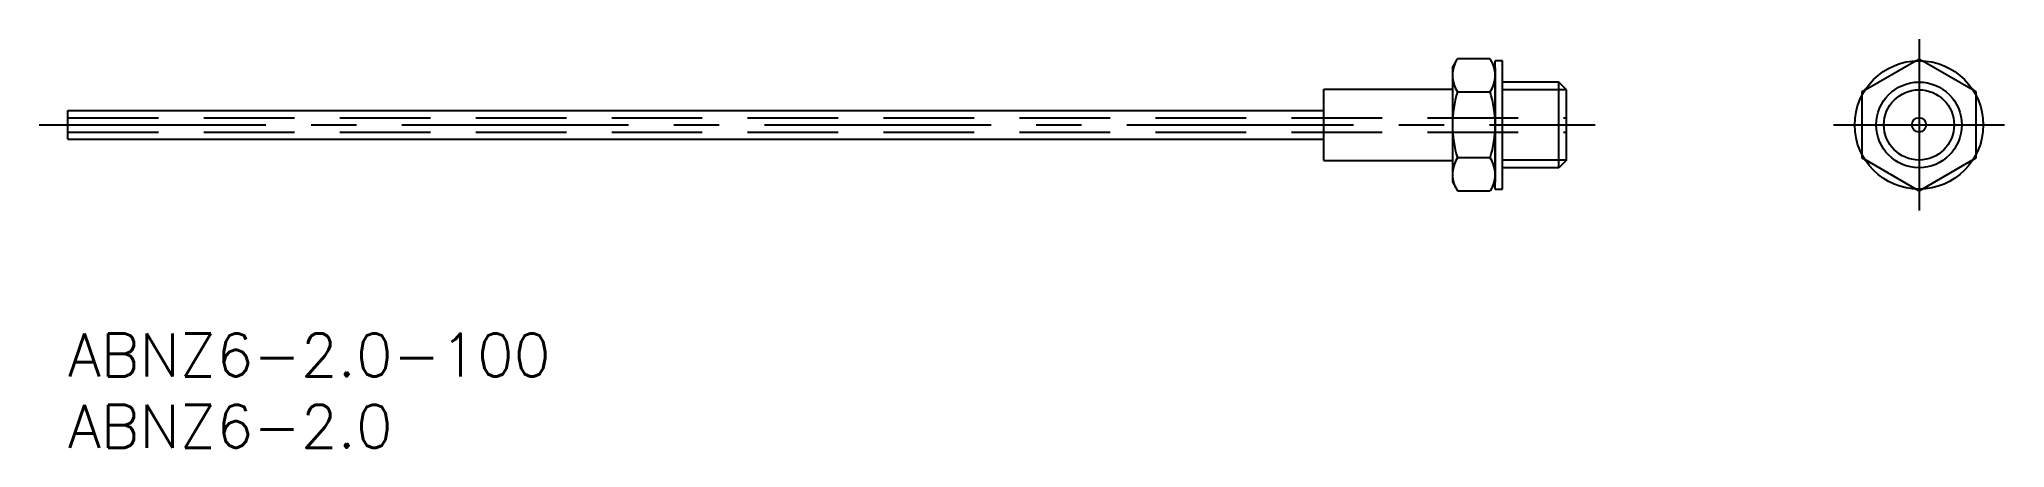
# Model space of a CAD drawing. Extents: x -2 to 136, y -8 to 21.
import ezdxf

# ---------------------------------------------------------------- set-up
doc = ezdxf.new("R2010")
doc.units = 0
doc.header["$LTSCALE"] = 0.5
doc.linetypes.add('CENTER', pattern=[50.8, 31.75, -6.35, 6.35, -6.35])
doc.linetypes.add('DASHED', pattern=[19.05, 12.7, -6.35])
for name, color, linetype in [('MSM_CENTER', 1, 'CENTER'), ('MSM_CONTINUOUS', 7, 'CONTINUOUS'), ('MSM_DASHED', 4, 'DASHED'), ('MSM_NARROW', 5, 'CONTINUOUS'), ('MSM_PART_NUMBER', 7, 'CONTINUOUS')]:
    doc.layers.add(name, color=color, linetype=linetype)
doc.styles.get("Standard").update_dxf_attribs({"font": 'txt.shx', "height": 3, "bigfont": 'bigfont.shx'})

# ---------------------------------------------------------------- blocks, each defined once
blk = doc.blocks.new('*U8')
at = {"layer": 'MSM_PART_NUMBER'}
blk.add_text('ABNZ6-2.0-100', height=3, dxfattribs=at).set_placement((0, -3))
blk = doc.blocks.new('*U9')
at = {"layer": 'MSM_PART_NUMBER'}
blk.add_text('ABNZ6-2.0', height=3, dxfattribs=at).set_placement((0, -8))

msp = doc.modelspace()

# ---------------------------------------------------------------- linework, layer by layer
at = {"layer": 'MSM_CENTER'}
for p, q in [((129.69, 20.62), (129.69, 8.62)), ((-2, 14.62), (107, 14.62)), ((123.69, 14.62), (135.69, 14.62))]:
    msp.add_line(p, q, dxfattribs=at)
at = {"layer": 'MSM_CONTINUOUS'}
for p, q in [((97, 18.62), (97.36, 19.24)), ((97, 18.62), (97, 10.62)), ((99.64, 19.24), (97.36, 19.24)), ((100, 18.62), (99.64, 19.24)), ((100, 10.12), (100, 19.12)), ((100.5, 19.12), (100, 19.12)), ((100, 18.62), (100, 10.62)), ((100.5, 10.12), (100.5, 19.12)), ((129.69, 19.24), (129.48, 19.11)), ((129.91, 19.11), (129.69, 19.24)), ((88, 12.12), (88, 17.12)), ((88, 17.12), (97, 17.12)), ((97.36, 16.93), (99.64, 16.93)), ((104.46, 17.62), (100.5, 17.62)), ((104.46, 11.62), (104.46, 17.62)), ((105, 17.08), (104.46, 17.62)), ((105, 12.16), (105, 17.08)), ((125.91, 17.05), (125.69, 16.93)), ((125.69, 16.93), (125.69, 16.68)), ((133.69, 16.93), (133.48, 17.05)), ((133.69, 16.68), (133.69, 16.93)), ((0, 13.62), (0, 15.62)), ((0, 15.62), (88, 15.62)), ((0, 13.62), (88, 13.62)), ((125.69, 12.56), (125.69, 12.31)), ((133.69, 12.31), (133.69, 12.56)), ((88, 12.12), (97, 12.12)), ((99.64, 12.31), (97.36, 12.31)), ((104.46, 11.62), (100.5, 11.62)), ((105, 12.16), (104.46, 11.62)), ((125.69, 12.31), (125.91, 12.19)), ((133.48, 12.19), (133.69, 12.31)), ((97, 10.62), (97.36, 10)), ((97.36, 10), (99.64, 10)), ((100, 10.62), (99.64, 10)), ((100, 10.12), (100.5, 10.12)), ((129.48, 10.12), (129.69, 10)), ((129.69, 10), (129.91, 10.12))]:
    msp.add_line(p, q, dxfattribs=at)
for radius in [4.5, 3, 0.5]:
    msp.add_circle((129.69, 14.62), radius, dxfattribs=at)
for centre, radius, start, end in [((99.04, 18.08), 2.04, 154.3842, 214.3842), ((97.96, 18.08), 2.04, 325.6158, 25.6158), ((104.64, 14.62), 7.64, 162.412, 197.588), ((92.36, 14.62), 7.64, 342.412, 17.588), ((99.04, 11.15), 2.04, 145.6158, 205.6158), ((97.96, 11.15), 2.04, 334.3842, 34.3842)]:
    msp.add_arc(centre, radius, start, end, dxfattribs=at)
at = {"layer": 'MSM_DASHED'}
for p, q in [((129.48, 19.11), (125.91, 17.05)), ((133.48, 17.05), (129.91, 19.11)), ((125.69, 16.68), (125.69, 12.56)), ((133.69, 12.56), (133.69, 16.68)), ((0, 15.12), (105, 15.12)), ((0, 14.12), (105, 14.12)), ((125.91, 12.19), (129.48, 10.12)), ((129.91, 10.12), (133.48, 12.19))]:
    msp.add_line(p, q, dxfattribs=at)
at = {"layer": 'MSM_NARROW'}
for p, q in [((105, 17.08), (100.5, 17.08)), ((105, 12.16), (100.5, 12.16))]:
    msp.add_line(p, q, dxfattribs=at)
msp.add_circle((129.69, 14.62), 2.46, dxfattribs=at)

# ---------------------------------------------------------------- block references
at = {"layer": 'MSM_CONTINUOUS'}
for name in ['*U8', '*U9']:
    msp.add_blockref(name, (0, 0), dxfattribs=at)

doc.saveas('drawing.dxf')
